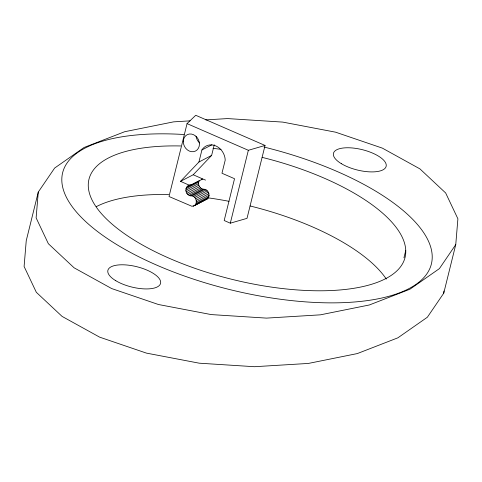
<?xml version="1.0" encoding="UTF-8"?>
<svg xmlns="http://www.w3.org/2000/svg" width="482" height="482" viewBox="0 0 482 482"><rect width="100%" height="100%" fill="white"/><g stroke="black" fill="none" stroke-linecap="round" stroke-linejoin="round"><path stroke-width="0.72" d="M190.089 120.855L173.61 121.856L124.699 131.713L84.115 147.468L54.641 168.055L38.271 192.071L36.126 217.876L48.357 243.711L74.12 267.823L111.667 288.561L158.445 304.51L211.249 314.589L266.498 318.114L320.416 314.836L369.333 304.979L409.911 289.224L439.385 268.637L455.755 244.621L457.9 218.816L445.669 192.981L419.906 168.869L382.359 148.131L335.586 132.182L282.777 122.103L227.528 118.578L205.814 119.898M38.271 192.071L26.245 240.663L24.1 266.474L36.331 292.309L62.094 316.415L99.641 337.153L146.414 353.107L199.223 363.187L254.472 366.712L308.39 363.434L357.301 353.577L397.885 337.822L427.359 317.234L443.729 293.219L443.916 291.007M205.525 180.099L202.759 178.979L190.065 185.564L180.533 181.34L198.939 162.006L201.91 149.986A14.279 12.062 62.6 0 1 215.822 145.925A14.279 12.062 62.6 0 1 225.215 160.126L221.967 173.243L234.535 178.714L224.184 220.521L230.306 223.184L247.013 218.346L265.052 145.45L195.734 115.288L187.052 123.621L169.013 196.517L191.758 206.218C198.06 206.682 197.469 196.777 192.011 195.897C185.112 196.463 183.25 185.757 190.673 184.678M194.463 205.633L207.158 199.048C210.809 196.433 208.814 190.239 204.705 189.312C200.379 189.775 196.951 184.54 199.193 180.792L186.498 187.377M180.533 181.34L193.228 174.755L211.628 155.421L214.255 144.817M230.306 223.184L248.344 150.294L265.052 145.45M403.946 257.78L405.742 250.526M443.729 293.219L455.755 244.621M201.91 149.986L211.935 144.787M198.939 162.006L211.628 155.421M185.925 188.733L198.62 182.148M185.781 190.27L198.476 183.684M186.082 191.848L198.771 185.257M186.793 193.312L199.482 186.727M187.847 194.535L200.542 187.95M189.149 195.391L201.844 188.805M190.571 195.8L203.265 189.215M192.011 195.897L204.705 189.312M193.421 196.457L206.115 189.872M194.668 197.445L207.356 190.86M195.632 198.759L208.326 192.173M196.234 200.283L208.929 193.698M196.415 201.874L209.11 195.288M196.162 203.38L208.857 196.795M195.487 204.675L208.182 198.09M193.18 206.157L205.205 199.922M187.438 186.341L190.065 185.564M205.874 199.572L207.158 199.048M201.362 179.135L202.759 178.979L193.228 174.755M187.052 123.621L248.344 150.294M199.632 142.961A9.176 7.754 62.6 0 1 196.072 136.273M264.07 147.064A189.932 73.294 13.9 0 1 412.194 286.82A189.932 73.294 13.9 0 1 108.311 239.205A189.932 73.294 13.9 0 1 183.979 134.514M262.13 157.367A162.796 62.823 13.9 0 1 390.396 275.927A162.796 62.823 13.9 0 1 134.038 240.024A162.796 62.823 13.9 0 1 180.738 145.968M212.984 148.317A162.796 62.823 13.9 0 1 221.027 149.366M96.352 206.621A162.796 62.823 13.9 0 1 168.712 194.565M207.525 197.759A162.796 62.823 13.9 0 1 228.968 201.307M250.104 205.965A162.796 62.823 13.9 0 1 386.305 279.048M183.299 141.696A9.176 7.754 62.6 0 0 195.463 151.071A9.176 7.754 62.6 0 0 195.361 135.797A9.176 7.754 62.6 0 0 183.299 141.696M115.794 280.717A27.131 10.471 13.9 0 0 159.879 284.838A27.131 10.471 13.9 0 0 127.001 265.022A27.131 10.471 13.9 0 0 115.794 280.717M341.37 163.693A27.131 10.471 13.9 0 0 385.455 167.814A27.131 10.471 13.9 0 0 352.577 147.998A27.131 10.471 13.9 0 0 341.37 163.693"/></g></svg>
